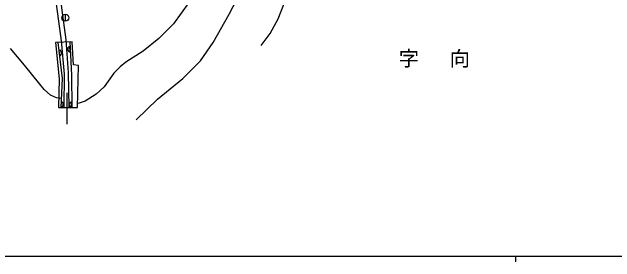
# Model space of a CAD drawing. Units: millimetres at full size, sheet at 1:1000; details may follow other scales. Extents: x 40000 to 680000, y 20000 to 380000.
# Drawn here: x 181608 to 285086, y 204000 to 246860 of the extents above; entities that cross this region are included whole.
import ezdxf
from ezdxf.enums import TextEntityAlignment as Align

# ---------------------------------------------------------------- set-up
doc = ezdxf.new("R2010")
doc.units = ezdxf.units.MM
doc.header["$LTSCALE"] = 1000
for name, color, linetype, lineweight in [('M-BGD', 7, 'Continuous', 25), ('M-BMK-ROW', 30, 'Continuous', 25), ('M-TTL-BAND', 7, 'Continuous', 25)]:
    doc.layers.add(name, color=color, linetype=linetype, lineweight=lineweight)
doc.layers.add('M-BMK-HTXT', color=7, linetype='Continuous')
doc.styles.add('ＭＳ ゴシック', font='')
doc.styles.get('ＭＳ ゴシック').set_extended_font_data('MS Gothic')

msp = doc.modelspace()

# ---------------------------------------------------------------- linework, layer by layer
at = {"layer": 'M-BGD'}
for p, q in [((190765, 245281), (190765, 246481)), ((189642, 240339), (189759, 239355)), ((191598, 240005), (191543, 240994)), ((190025, 231495), (189976, 230505)), ((191886, 230492), (191874, 231483))]:
    msp.add_line(p, q, dxfattribs=at)
for points in [[(191431, 230495), (191307, 236495), (190921, 242072), (185434, 282398), (184576, 282308)], [(190579, 230501), (190582, 236193), (190070, 241932), (184576, 282308)], [(202916, 228374), (206599, 231896), (210913, 235472), (213964, 238522), (216121, 241624), (218857, 246514), (221645, 251825), (223175, 254262), (224490, 255892), (227120, 258626), (230119, 261676), (231276, 263148), (231926, 264865), (232269, 267108), (232560, 268322), (233035, 269853), (234131, 271448), (235336, 273031), (237580, 275618)], [(222792, 263549), (219804, 260401), (217193, 256931), (214421, 252734), (211936, 248523), (209325, 244864), (206795, 242308), (204130, 240156), (201160, 238262), (200164, 237455), (199088, 236406), (197392, 234038), (196046, 232774), (194130, 231555), (192981, 231157)], [(224348, 241142), (225906, 243188), (227255, 245722), (228418, 248605)], [(189487, 241638), (190223, 235454), (189976, 230505)], [(191501, 241733), (191818, 236109), (191886, 230492)], [(189952, 232020), (189218, 232171), (188224, 232603), (187119, 233583), (186385, 234481), (183758, 237742), (181343, 240594)]]:
    msp.add_lwpolyline(points, dxfattribs=at)
msp.add_lwpolyline([(189562, 230508), (192836, 230486), (193015, 237696), (192142, 237786), (191918, 241752), (189072, 241618), (189700, 235393)], close=True, dxfattribs=at)
msp.add_circle((190765, 245881), 600, dxfattribs=at)
for centre, start, end in [((189603, 239836), 287.95368, 85.61187), ((191668, 240505), 104.39027, 262.04846), ((189903, 231005), 278.31402, 75.97221), ((191977, 230989), 101.86443, 259.52262)]:
    msp.add_arc(centre, 505, start, end, dxfattribs=at)
at = {"layer": 'M-BMK-ROW'}
msp.add_line((190990, 232992), (191000, 227618), dxfattribs=at)
at = {"layer": 'M-TTL-BAND'}
for p, q in [((40000, 205000), (579000, 205000)), ((268000, 205000), (268000, 204000))]:
    msp.add_line(p, q, dxfattribs=at)

# ---------------------------------------------------------------- texts
at = {"layer": 'M-BMK-HTXT', "style": 'ＭＳ ゴシック'}
msp.add_text('字   向', height=2566, dxfattribs=at).set_placement((254092, 238891), align=Align.MIDDLE_CENTER)

doc.saveas('drawing.dxf')
